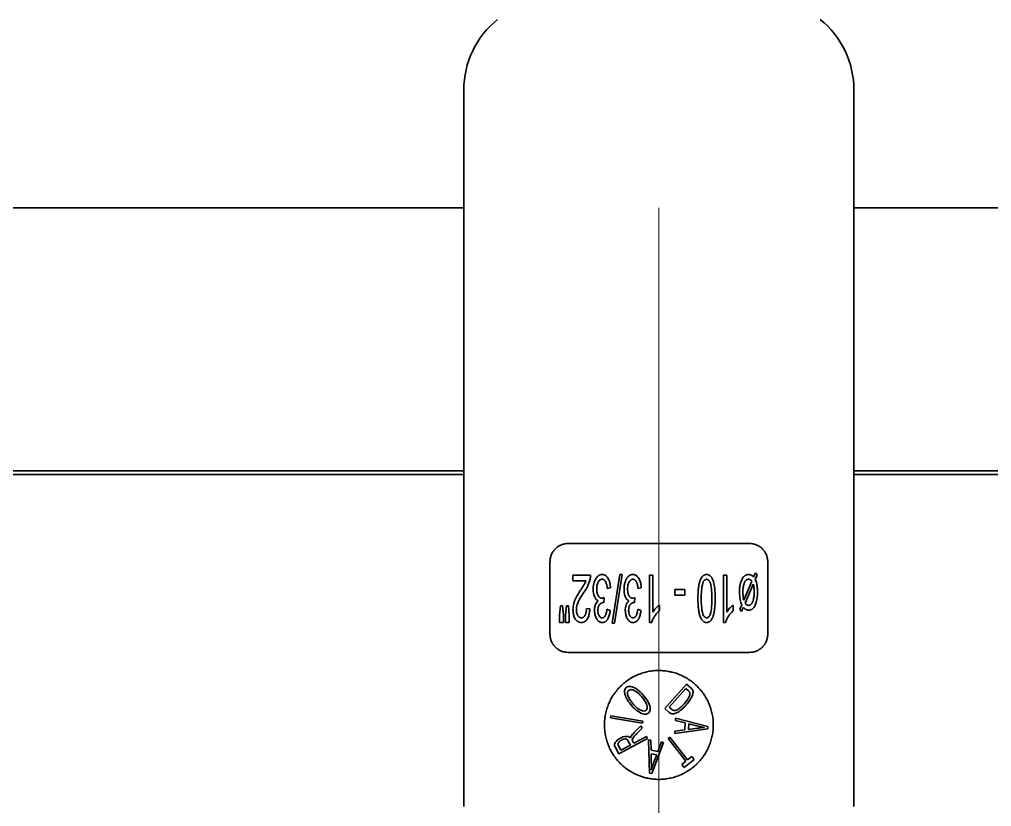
# Model space of a CAD drawing. Extents: x 6336 to 10269, y -393 to 2899.
# Drawn here: x 8656.4 to 8710, y 2075.5 to 2118.9 of the extents above; entities that cross this region are included whole.
import ezdxf

# ---------------------------------------------------------------- set-up
doc = ezdxf.new("R2010")
doc.units = 0
doc.header["$LTSCALE"] = 5
doc.layers.get('0').update_dxf_attribs({"linetype": 'CONTINUOUS', "lineweight": 0})
doc.layers.add('1', color=7, linetype='CONTINUOUS', true_color=0xffffff)

msp = doc.modelspace()

# ---------------------------------------------------------------- linework, layer by layer
at = {"color": 4}
msp.add_line((8691.673, 2108.526), (8691.673, 2008.526), dxfattribs=at)
at = {"layer": '1', "color": 7, "linetype": 'Continuous', "lineweight": 35}
for p, q in [((8680.923, 2115.026), (8680.923, 2075.526)), ((8702.423, 2075.526), (8702.423, 2115.026)), ((8680.923, 2108.526), (8643.478, 2108.526)), ((9142.773, 2108.526), (8702.423, 2108.526)), ((8680.923, 2094.037), (8459.92, 2094.037)), ((8680.923, 2093.83), (8459.92, 2093.83)), ((8850.535, 2094.037), (8702.423, 2094.037)), ((8850.546, 2093.83), (8702.423, 2093.83)), ((8696.673, 2090.026), (8686.673, 2090.026)), ((8685.673, 2085.026), (8685.673, 2089.026)), ((8697.673, 2089.026), (8697.673, 2085.026)), ((8686.939, 2088.279), (8687.904, 2088.279)), ((8686.939, 2088.279), (8686.939, 2087.971)), ((8689.093, 2085.635), (8689.515, 2088.322)), ((8689.659, 2088.322), (8689.237, 2085.635)), ((8689.515, 2088.322), (8689.659, 2088.322)), ((8691.164, 2088.279), (8691.342, 2088.279)), ((8691.164, 2088.279), (8691.164, 2085.679)), ((8691.342, 2086.245), (8691.342, 2088.279)), ((8695.234, 2088.279), (8695.412, 2088.279)), ((8695.234, 2088.279), (8695.234, 2085.679)), ((8695.412, 2086.245), (8695.412, 2088.279)), ((8696.897, 2088.178), (8697, 2088.417)), ((8697.095, 2088.29), (8696.988, 2088.043)), ((8697, 2088.417), (8697.095, 2088.29)), ((8687.654, 2087.971), (8686.939, 2087.971)), ((8696.35, 2086.913), (8696.796, 2087.948)), ((8696.875, 2087.781), (8696.425, 2086.741)), ((8689.009, 2087.589), (8688.831, 2087.547)), ((8690.706, 2087.589), (8690.527, 2087.547)), ((8692.551, 2087.498), (8693.102, 2087.498)), ((8692.551, 2087.498), (8692.551, 2087.177)), ((8693.102, 2087.177), (8692.551, 2087.177)), ((8693.102, 2087.177), (8693.102, 2087.498)), ((8688.637, 2086.766), (8688.657, 2087.046)), ((8690.333, 2086.767), (8690.353, 2087.046)), ((8696.13, 2086.404), (8696.237, 2086.65)), ((8686.205, 2086.105), (8686.253, 2086.6)), ((8686.205, 2086.105), (8686.205, 2085.679)), ((8686.253, 2086.6), (8686.36, 2086.6)), ((8686.36, 2086.6), (8686.409, 2086.105)), ((8686.409, 2085.679), (8686.409, 2086.105)), ((8686.534, 2086.105), (8686.58, 2086.6)), ((8686.534, 2086.105), (8686.534, 2085.679)), ((8686.58, 2086.6), (8686.689, 2086.6)), ((8686.689, 2086.6), (8686.738, 2086.105)), ((8686.738, 2085.679), (8686.738, 2086.105)), ((8687.686, 2086.453), (8687.87, 2086.42)), ((8688.813, 2086.4), (8688.992, 2086.342)), ((8690.51, 2086.4), (8690.688, 2086.342)), ((8691.701, 2086.32), (8691.701, 2086.629)), ((8695.771, 2086.32), (8695.771, 2086.629)), ((8696.227, 2086.279), (8696.13, 2086.404)), ((8696.324, 2086.506), (8696.227, 2086.279)), ((8686.409, 2085.679), (8686.205, 2085.679)), ((8686.738, 2085.679), (8686.534, 2085.679)), ((8689.237, 2085.635), (8689.093, 2085.635)), ((8691.279, 2085.679), (8691.164, 2085.679)), ((8695.352, 2085.679), (8695.234, 2085.679)), ((8686.673, 2084.026), (8696.673, 2084.026)), ((8693.205, 2082.278), (8692.006, 2080.935)), ((8692.237, 2081.014), (8693.152, 2082.04)), ((8693.152, 2082.04), (8693.306, 2081.902)), ((8693.448, 2082.061), (8693.205, 2082.278)), ((8692.006, 2080.935), (8692.248, 2080.719)), ((8692.391, 2080.877), (8692.237, 2081.014)), ((8689.019, 2080.527), (8689, 2080.41)), ((8689, 2080.41), (8690.776, 2080.116)), ((8690.795, 2080.234), (8689.019, 2080.527)), ((8690.776, 2080.116), (8690.795, 2080.234)), ((8692.59, 2080.266), (8692.597, 2080.392)), ((8692.59, 2080.266), (8693.127, 2080.135)), ((8694.372, 2079.935), (8692.597, 2080.392)), ((8690.673, 2079.984), (8690.31, 2079.609)), ((8690.47, 2079.571), (8690.744, 2079.854)), ((8690.744, 2079.854), (8690.673, 2079.984)), ((8692.545, 2079.551), (8694.365, 2079.808)), ((8692.545, 2079.551), (8692.554, 2079.687)), ((8693.104, 2079.757), (8692.554, 2079.687)), ((8693.127, 2080.135), (8693.104, 2079.757)), ((8693.299, 2079.782), (8693.318, 2080.087)), ((8693.803, 2079.844), (8693.299, 2079.782)), ((8693.318, 2080.087), (8693.84, 2079.956)), ((8694.372, 2079.935), (8694.365, 2079.808)), ((8689.464, 2078.433), (8691.049, 2079.287)), ((8689.986, 2079.14), (8690.107, 2078.915)), ((8690.288, 2079.013), (8690.218, 2079.143)), ((8690.992, 2079.392), (8690.288, 2079.013)), ((8691.049, 2079.287), (8690.992, 2079.392)), ((8691.239, 2079.188), (8691.105, 2079.211)), ((8691.105, 2079.211), (8691.16, 2077.375)), ((8691.239, 2079.188), (8691.248, 2078.634)), ((8692.276, 2079.356), (8692.183, 2079.282)), ((8692.183, 2079.282), (8693.166, 2078.036)), ((8693.26, 2078.11), (8692.276, 2079.356)), ((8689.275, 2078.785), (8689.464, 2078.433)), ((8689.583, 2078.633), (8689.433, 2078.911)), ((8690.107, 2078.915), (8689.583, 2078.633)), ((8691.621, 2078.569), (8691.248, 2078.634)), ((8691.286, 2077.353), (8691.935, 2079.067)), ((8691.811, 2079.089), (8691.621, 2078.569)), ((8691.935, 2079.067), (8691.811, 2079.089)), ((8691.252, 2078.437), (8691.258, 2077.929)), ((8691.252, 2078.437), (8691.553, 2078.384)), ((8691.553, 2078.384), (8691.365, 2077.879)), ((8693.065, 2077.685), (8693.624, 2078.127)), ((8693.492, 2078.293), (8693.26, 2078.11)), ((8693.624, 2078.127), (8693.492, 2078.293)), ((8693.166, 2078.036), (8692.933, 2077.852)), ((8692.933, 2077.852), (8693.065, 2077.685)), ((8691.16, 2077.375), (8691.286, 2077.353))]:
    msp.add_line(p, q, dxfattribs=at)
for centre, radius, start, end in [((8685.923, 2115.026), 5, 128.8492, 180), ((8697.423, 2115.026), 5, 0, 51.1508), ((8693.131, 2081.706), 0.263, 17.1388, 48.2605), ((8693.178, 2081.758), 0.405, 27.0957, 48.2605), ((8693.241, 2081.834), 0.317, 346.8867, 20.1022), ((8692.053, 2082.225), 1.569, 315.1419, 342.8269), ((8692.544, 2081.048), 0.23, 228.2605, 291.4392), ((8694.875, 2071.803), 8.112, 94.9161, 97.5911), ((8694.885, 2084.127), 4.3, 255.9385, 260.5571), ((8689.664, 2078.951), 0.235, 101.8972, 189.9808), ((8689.854, 2078.934), 0.462, 56.3406, 129.2567), ((8690.486, 2079.214), 0.39, 149.005, 164.3647), ((8691.357, 2078.593), 1.459, 135.875, 145.744), ((8691.037, 2078.83), 0.922, 127.4414, 155.8018), ((8690.394, 2079.237), 0.2, 188.3447, 208.311), ((8683.148, 2077.748), 8.112, 358.6035, 1.2786), ((8695.396, 2076.382), 4.3, 159.6259, 164.2445)]:
    msp.add_arc(centre, radius, start, end, dxfattribs=at)
for points, knots in [([(8685.673, 2089.026), (8685.673, 2089.098), (8685.68, 2089.168), (8685.699, 2089.253), (8685.703, 2089.27), (8685.712, 2089.304), (8685.717, 2089.321), (8685.733, 2089.37), (8685.746, 2089.402), (8685.774, 2089.465), (8685.789, 2089.495), (8685.814, 2089.539), (8685.823, 2089.553), (8685.841, 2089.581), (8685.85, 2089.595), (8685.899, 2089.663), (8685.942, 2089.712), (8686.001, 2089.767), (8686.013, 2089.778), (8686.037, 2089.798), (8686.05, 2089.809), (8686.088, 2089.838), (8686.114, 2089.856), (8686.194, 2089.906), (8686.25, 2089.934), (8686.337, 2089.969), (8686.367, 2089.979), (8686.427, 2089.996), (8686.457, 2090.003), (8686.548, 2090.02), (8686.61, 2090.026), (8686.673, 2090.026)], [0, 0, 0, 0, 0.125, 0.125, 0.15625, 0.15625, 0.1875, 0.1875, 0.25, 0.25, 0.3125, 0.3125, 0.34375, 0.34375, 0.375, 0.375, 0.5, 0.5, 0.53125, 0.53125, 0.5625, 0.5625, 0.625, 0.625, 0.75, 0.75, 0.8125, 0.8125, 0.875, 0.875, 1, 1, 1, 1]), ([(8697.673, 2089.026), (8697.673, 2089.098), (8697.665, 2089.168), (8697.647, 2089.253), (8697.643, 2089.27), (8697.634, 2089.304), (8697.629, 2089.321), (8697.612, 2089.37), (8697.6, 2089.402), (8697.572, 2089.465), (8697.557, 2089.495), (8697.532, 2089.539), (8697.523, 2089.553), (8697.505, 2089.581), (8697.495, 2089.595), (8697.447, 2089.663), (8697.404, 2089.712), (8697.345, 2089.767), (8697.333, 2089.778), (8697.308, 2089.798), (8697.296, 2089.809), (8697.258, 2089.838), (8697.232, 2089.856), (8697.152, 2089.906), (8697.096, 2089.934), (8697.009, 2089.969), (8696.979, 2089.979), (8696.919, 2089.996), (8696.889, 2090.003), (8696.798, 2090.02), (8696.736, 2090.026), (8696.673, 2090.026)], [0, 0, 0, 0, 0.125, 0.125, 0.15625, 0.15625, 0.1875, 0.1875, 0.25, 0.25, 0.3125, 0.3125, 0.34375, 0.34375, 0.375, 0.375, 0.5, 0.5, 0.53125, 0.53125, 0.5625, 0.5625, 0.625, 0.625, 0.75, 0.75, 0.8125, 0.8125, 0.875, 0.875, 1, 1, 1, 1]), ([(8688.548, 2088.322), (8688.526, 2088.322), (8688.495, 2088.32), (8688.463, 2088.313), (8688.443, 2088.307), (8688.433, 2088.304), (8688.403, 2088.292), (8688.384, 2088.283), (8688.356, 2088.266), (8688.348, 2088.26), (8688.33, 2088.247), (8688.322, 2088.24), (8688.297, 2088.218), (8688.282, 2088.203), (8688.254, 2088.171), (8688.24, 2088.154), (8688.215, 2088.118), (8688.203, 2088.1), (8688.181, 2088.062), (8688.171, 2088.042), (8688.143, 2087.984), (8688.127, 2087.943), (8688.106, 2087.88), (8688.1, 2087.859), (8688.089, 2087.816), (8688.084, 2087.795), (8688.063, 2087.686), (8688.056, 2087.598), (8688.056, 2087.51)], [0, 0, 0, 0, 0.0625, 0.09375, 0.09375, 0.125, 0.125, 0.1875, 0.1875, 0.21875, 0.21875, 0.25, 0.25, 0.3125, 0.3125, 0.375, 0.375, 0.4375, 0.4375, 0.5, 0.5, 0.625, 0.625, 0.6875, 0.6875, 0.75, 0.75, 1, 1, 1, 1]), ([(8689.009, 2087.589), (8689.007, 2087.629), (8689.004, 2087.669), (8688.993, 2087.747), (8688.987, 2087.786), (8688.97, 2087.864), (8688.959, 2087.902), (8688.941, 2087.958), (8688.934, 2087.977), (8688.919, 2088.014), (8688.911, 2088.032), (8688.885, 2088.086), (8688.865, 2088.121), (8688.83, 2088.169), (8688.818, 2088.184), (8688.798, 2088.206), (8688.791, 2088.213), (8688.776, 2088.227), (8688.769, 2088.234), (8688.747, 2088.253), (8688.731, 2088.264), (8688.706, 2088.28), (8688.697, 2088.285), (8688.679, 2088.293), (8688.653, 2088.305), (8688.625, 2088.313), (8688.596, 2088.319), (8688.587, 2088.32), (8688.567, 2088.322), (8688.557, 2088.322), (8688.548, 2088.322)], [0, 0, 0, 0, 0.125, 0.125, 0.25, 0.25, 0.375, 0.375, 0.4375, 0.4375, 0.5, 0.5, 0.625, 0.625, 0.6875, 0.6875, 0.71875, 0.71875, 0.75, 0.75, 0.8125, 0.8125, 0.84375, 0.84375, 0.875, 0.9375, 0.9375, 0.96875, 0.96875, 1, 1, 1, 1]), ([(8690.244, 2088.322), (8690.222, 2088.322), (8690.19, 2088.319), (8690.158, 2088.312), (8690.137, 2088.306), (8690.126, 2088.303), (8690.096, 2088.291), (8690.077, 2088.281), (8690.049, 2088.263), (8690.04, 2088.257), (8690.023, 2088.244), (8690.014, 2088.237), (8689.99, 2088.215), (8689.975, 2088.199), (8689.946, 2088.166), (8689.933, 2088.149), (8689.914, 2088.122), (8689.908, 2088.113), (8689.897, 2088.094), (8689.88, 2088.066), (8689.865, 2088.038), (8689.837, 2087.979), (8689.821, 2087.938), (8689.801, 2087.876), (8689.795, 2087.855), (8689.785, 2087.812), (8689.78, 2087.791), (8689.759, 2087.684), (8689.753, 2087.597), (8689.753, 2087.51)], [0, 0, 0, 0, 0.0625, 0.09375, 0.09375, 0.125, 0.125, 0.1875, 0.1875, 0.21875, 0.21875, 0.25, 0.25, 0.3125, 0.3125, 0.375, 0.375, 0.40625, 0.40625, 0.4375, 0.5, 0.5, 0.625, 0.625, 0.6875, 0.6875, 0.75, 0.75, 1, 1, 1, 1]), ([(8690.706, 2087.589), (8690.701, 2087.668), (8690.692, 2087.746), (8690.667, 2087.861), (8690.657, 2087.898), (8690.638, 2087.954), (8690.632, 2087.973), (8690.617, 2088.01), (8690.609, 2088.028), (8690.583, 2088.082), (8690.564, 2088.117), (8690.529, 2088.165), (8690.516, 2088.181), (8690.49, 2088.211), (8690.476, 2088.224), (8690.454, 2088.244), (8690.446, 2088.25), (8690.43, 2088.262), (8690.422, 2088.267), (8690.396, 2088.283), (8690.379, 2088.292), (8690.351, 2088.303), (8690.342, 2088.307), (8690.323, 2088.312), (8690.313, 2088.315), (8690.284, 2088.32), (8690.264, 2088.322), (8690.244, 2088.322)], [0, 0, 0, 0, 0.25, 0.25, 0.375, 0.375, 0.4375, 0.4375, 0.5, 0.5, 0.625, 0.625, 0.6875, 0.6875, 0.75, 0.75, 0.78125, 0.78125, 0.8125, 0.8125, 0.875, 0.875, 0.90625, 0.90625, 0.9375, 0.9375, 1, 1, 1, 1]), ([(8693.827, 2086.996), (8693.827, 2087.061), (8693.828, 2087.125), (8693.831, 2087.253), (8693.834, 2087.317), (8693.842, 2087.445), (8693.848, 2087.508), (8693.863, 2087.636), (8693.872, 2087.699), (8693.891, 2087.793), (8693.897, 2087.825), (8693.913, 2087.887), (8693.922, 2087.917), (8693.941, 2087.978), (8693.952, 2088.009), (8693.978, 2088.068), (8693.992, 2088.096), (8694.016, 2088.138), (8694.024, 2088.151), (8694.043, 2088.178), (8694.052, 2088.19), (8694.073, 2088.214), (8694.083, 2088.226), (8694.106, 2088.248), (8694.119, 2088.258), (8694.145, 2088.277), (8694.158, 2088.285), (8694.179, 2088.295), (8694.186, 2088.299), (8694.201, 2088.305), (8694.208, 2088.307), (8694.231, 2088.314), (8694.246, 2088.318), (8694.277, 2088.322), (8694.292, 2088.322), (8694.308, 2088.322)], [0, 0, 0, 0, 0.125, 0.125, 0.25, 0.25, 0.375, 0.375, 0.5, 0.5, 0.5625, 0.5625, 0.625, 0.625, 0.6875, 0.6875, 0.75, 0.75, 0.78125, 0.78125, 0.8125, 0.8125, 0.84375, 0.84375, 0.875, 0.875, 0.90625, 0.90625, 0.921875, 0.921875, 0.9375, 0.9375, 0.96875, 0.96875, 1, 1, 1, 1]), ([(8694.308, 2088.324), (8694.345, 2088.319), (8694.38, 2088.31), (8694.431, 2088.288), (8694.448, 2088.28), (8694.479, 2088.26), (8694.494, 2088.25), (8694.515, 2088.232), (8694.522, 2088.226), (8694.536, 2088.213), (8694.542, 2088.207), (8694.561, 2088.186), (8694.584, 2088.157), (8694.603, 2088.125), (8694.615, 2088.099), (8694.619, 2088.091), (8694.626, 2088.073), (8694.63, 2088.064), (8694.632, 2088.055)], [0, 0, 0, 0, 0.25, 0.25, 0.375, 0.375, 0.5, 0.5, 0.5625, 0.5625, 0.625, 0.625, 0.75, 0.875, 0.875, 0.9375, 0.9375, 1, 1, 1, 1]), ([(8696.288, 2088.12), (8696.306, 2088.151), (8696.327, 2088.178), (8696.357, 2088.209), (8696.364, 2088.214), (8696.377, 2088.226), (8696.383, 2088.231), (8696.403, 2088.247), (8696.431, 2088.266), (8696.46, 2088.281), (8696.483, 2088.291), (8696.491, 2088.294), (8696.506, 2088.3), (8696.514, 2088.302), (8696.553, 2088.314), (8696.585, 2088.319), (8696.617, 2088.321)], [0, 0, 0, 0, 0.25, 0.25, 0.3125, 0.3125, 0.375, 0.375, 0.5, 0.625, 0.625, 0.6875, 0.6875, 0.75, 0.75, 1, 1, 1, 1]), ([(8696.617, 2088.321), (8696.644, 2088.32), (8696.67, 2088.316), (8696.708, 2088.306), (8696.721, 2088.302), (8696.746, 2088.293), (8696.758, 2088.287), (8696.794, 2088.269), (8696.817, 2088.255), (8696.849, 2088.229), (8696.859, 2088.22), (8696.879, 2088.2), (8696.888, 2088.189), (8696.897, 2088.178)], [0, 0, 0, 0, 0.25, 0.25, 0.375, 0.375, 0.5, 0.5, 0.75, 0.75, 0.875, 0.875, 1, 1, 1, 1]), ([(8687.372, 2087.471), (8687.429, 2087.547), (8687.481, 2087.628), (8687.575, 2087.794), (8687.618, 2087.881), (8687.656, 2087.97)], [0, 0, 0, 0, 0.5, 0.5, 1, 1, 1, 1]), ([(8687.883, 2088.056), (8687.866, 2087.988), (8687.846, 2087.921), (8687.799, 2087.791), (8687.746, 2087.664), (8687.68, 2087.544), (8687.626, 2087.456), (8687.607, 2087.427), (8687.569, 2087.37), (8687.549, 2087.342), (8687.528, 2087.315)], [0, 0, 0, 0, 0.25, 0.25, 0.5, 0.75, 0.75, 0.875, 0.875, 1, 1, 1, 1]), ([(8688.831, 2087.547), (8688.825, 2087.6), (8688.817, 2087.653), (8688.801, 2087.731), (8688.795, 2087.757), (8688.781, 2087.809), (8688.773, 2087.834), (8688.754, 2087.884), (8688.743, 2087.908), (8688.724, 2087.943), (8688.717, 2087.954), (8688.701, 2087.976), (8688.693, 2087.987), (8688.675, 2088.006), (8688.665, 2088.015), (8688.649, 2088.026), (8688.644, 2088.03), (8688.633, 2088.037), (8688.627, 2088.04), (8688.609, 2088.048), (8688.597, 2088.052), (8688.572, 2088.057), (8688.559, 2088.059), (8688.546, 2088.059)], [0, 0, 0, 0, 0.25, 0.25, 0.375, 0.375, 0.5, 0.5, 0.625, 0.625, 0.6875, 0.6875, 0.75, 0.75, 0.8125, 0.8125, 0.84375, 0.84375, 0.875, 0.875, 0.9375, 0.9375, 1, 1, 1, 1]), ([(8690.242, 2088.059), (8690.228, 2088.059), (8690.214, 2088.057), (8690.186, 2088.05), (8690.173, 2088.045), (8690.148, 2088.033), (8690.136, 2088.025), (8690.113, 2088.008), (8690.102, 2087.999), (8690.082, 2087.979), (8690.073, 2087.968), (8690.056, 2087.946), (8690.048, 2087.934), (8690.026, 2087.898), (8690.013, 2087.873), (8689.997, 2087.834), (8689.992, 2087.82), (8689.983, 2087.793), (8689.979, 2087.78), (8689.967, 2087.739), (8689.961, 2087.711), (8689.947, 2087.628), (8689.943, 2087.572), (8689.943, 2087.516)], [0, 0, 0, 0, 0.0625, 0.0625, 0.125, 0.125, 0.1875, 0.1875, 0.25, 0.25, 0.3125, 0.3125, 0.375, 0.375, 0.5, 0.5, 0.5625, 0.5625, 0.625, 0.625, 0.75, 0.75, 1, 1, 1, 1]), ([(8694.3, 2088.063), (8694.275, 2088.057), (8694.251, 2088.047), (8694.217, 2088.027), (8694.206, 2088.02), (8694.186, 2088.004), (8694.176, 2087.995), (8694.158, 2087.977), (8694.15, 2087.967), (8694.134, 2087.945), (8694.12, 2087.923), (8694.109, 2087.899), (8694.1, 2087.875), (8694.096, 2087.862), (8694.093, 2087.849)], [0, 0, 0, 0, 0.25, 0.25, 0.375, 0.375, 0.5, 0.5, 0.625, 0.625, 0.75, 0.875, 0.875, 1, 1, 1, 1]), ([(8694.509, 2087.85), (8694.503, 2087.876), (8694.494, 2087.901), (8694.475, 2087.935), (8694.468, 2087.946), (8694.452, 2087.967), (8694.444, 2087.977), (8694.43, 2087.991), (8694.425, 2087.996), (8694.415, 2088.004), (8694.41, 2088.009), (8694.395, 2088.021), (8694.373, 2088.035), (8694.35, 2088.046), (8694.326, 2088.056), (8694.314, 2088.06), (8694.301, 2088.063)], [0, 0, 0, 0, 0.25, 0.25, 0.375, 0.375, 0.5, 0.5, 0.5625, 0.5625, 0.625, 0.625, 0.75, 0.875, 0.875, 1, 1, 1, 1]), ([(8694.638, 2088.057), (8694.692, 2087.884), (8694.73, 2087.71), (8694.763, 2087.445), (8694.771, 2087.356), (8694.777, 2087.177), (8694.776, 2087.087), (8694.772, 2086.997)], [0, 0, 0, 0, 0.5, 0.5, 0.75, 0.75, 1, 1, 1, 1]), ([(8696.119, 2087.339), (8696.115, 2087.408), (8696.116, 2087.475), (8696.126, 2087.61), (8696.136, 2087.677), (8696.157, 2087.776), (8696.165, 2087.809), (8696.184, 2087.874), (8696.194, 2087.906), (8696.229, 2088.001), (8696.255, 2088.062), (8696.286, 2088.121)], [0, 0, 0, 0, 0.25, 0.25, 0.5, 0.5, 0.625, 0.625, 0.75, 0.75, 1, 1, 1, 1]), ([(8696.796, 2087.948), (8696.786, 2087.964), (8696.775, 2087.979), (8696.756, 2087.998), (8696.75, 2088.004), (8696.736, 2088.016), (8696.721, 2088.026), (8696.706, 2088.034), (8696.69, 2088.042), (8696.682, 2088.045), (8696.657, 2088.054), (8696.64, 2088.057), (8696.623, 2088.059)], [0, 0, 0, 0, 0.25, 0.25, 0.375, 0.375, 0.5, 0.625, 0.625, 0.75, 0.75, 1, 1, 1, 1]), ([(8696.924, 2087.335), (8696.926, 2087.411), (8696.922, 2087.486), (8696.906, 2087.635), (8696.893, 2087.708), (8696.875, 2087.781)], [0, 0, 0, 0, 0.5, 0.5, 1, 1, 1, 1]), ([(8687.528, 2087.315), (8687.48, 2087.245), (8687.433, 2087.174), (8687.366, 2087.065), (8687.344, 2087.028), (8687.301, 2086.954), (8687.281, 2086.917), (8687.222, 2086.803), (8687.188, 2086.725), (8687.158, 2086.62), (8687.152, 2086.599), (8687.143, 2086.556), (8687.139, 2086.535), (8687.129, 2086.47), (8687.125, 2086.426), (8687.125, 2086.382)], [0, 0, 0, 0, 0.25, 0.25, 0.375, 0.375, 0.5, 0.5, 0.75, 0.75, 0.8125, 0.8125, 0.875, 0.875, 1, 1, 1, 1]), ([(8688.326, 2086.87), (8688.308, 2086.878), (8688.273, 2086.897), (8688.223, 2086.939), (8688.177, 2086.995), (8688.135, 2087.068), (8688.101, 2087.156), (8688.076, 2087.259), (8688.06, 2087.376), (8688.056, 2087.463), (8688.056, 2087.51)], [0, 0, 0, 0, 0.122262, 0.247653, 0.373044, 0.498435, 0.623827, 0.749218, 0.874609, 1, 1, 1, 1]), ([(8688.247, 2087.516), (8688.247, 2087.461), (8688.25, 2087.408), (8688.264, 2087.329), (8688.269, 2087.303), (8688.28, 2087.265), (8688.284, 2087.252), (8688.293, 2087.226), (8688.298, 2087.214), (8688.314, 2087.176), (8688.326, 2087.153), (8688.348, 2087.119), (8688.355, 2087.109), (8688.372, 2087.088), (8688.381, 2087.078), (8688.401, 2087.06), (8688.411, 2087.052), (8688.433, 2087.037), (8688.445, 2087.031), (8688.469, 2087.021), (8688.481, 2087.017), (8688.5, 2087.013), (8688.507, 2087.012), (8688.52, 2087.011), (8688.526, 2087.01), (8688.533, 2087.01)], [0, 0, 0, 0, 0.25, 0.25, 0.375, 0.375, 0.4375, 0.4375, 0.5, 0.5, 0.625, 0.625, 0.6875, 0.6875, 0.75, 0.75, 0.8125, 0.8125, 0.875, 0.875, 0.9375, 0.9375, 0.96875, 0.96875, 1, 1, 1, 1]), ([(8690.023, 2086.87), (8690.005, 2086.878), (8689.969, 2086.897), (8689.918, 2086.94), (8689.872, 2086.997), (8689.831, 2087.07), (8689.797, 2087.158), (8689.772, 2087.26), (8689.756, 2087.377), (8689.753, 2087.464), (8689.753, 2087.51)], [0, 0, 0, 0, 0.122256, 0.247648, 0.37304, 0.498432, 0.623824, 0.749216, 0.874608, 1, 1, 1, 1]), ([(8689.943, 2087.516), (8689.943, 2087.462), (8689.947, 2087.409), (8689.96, 2087.331), (8689.965, 2087.306), (8689.976, 2087.267), (8689.98, 2087.255), (8689.988, 2087.229), (8689.993, 2087.217), (8690.008, 2087.18), (8690.021, 2087.156), (8690.042, 2087.122), (8690.05, 2087.111), (8690.067, 2087.09), (8690.076, 2087.08), (8690.095, 2087.062), (8690.105, 2087.054), (8690.122, 2087.042), (8690.128, 2087.039), (8690.139, 2087.032), (8690.145, 2087.029), (8690.163, 2087.021), (8690.176, 2087.017), (8690.196, 2087.013), (8690.202, 2087.012), (8690.216, 2087.011), (8690.222, 2087.01), (8690.229, 2087.01)], [0, 0, 0, 0, 0.25, 0.25, 0.375, 0.375, 0.4375, 0.4375, 0.5, 0.5, 0.625, 0.625, 0.6875, 0.6875, 0.75, 0.75, 0.8125, 0.8125, 0.84375, 0.84375, 0.875, 0.875, 0.9375, 0.9375, 0.96875, 0.96875, 1, 1, 1, 1]), ([(8686.94, 2086.39), (8686.94, 2086.445), (8686.944, 2086.499), (8686.957, 2086.607), (8686.967, 2086.66), (8686.987, 2086.738), (8686.994, 2086.764), (8687.01, 2086.816), (8687.019, 2086.842), (8687.048, 2086.918), (8687.07, 2086.967), (8687.095, 2087.014)], [0, 0, 0, 0, 0.25, 0.25, 0.5, 0.5, 0.625, 0.625, 0.75, 0.75, 1, 1, 1, 1]), ([(8688.128, 2086.342), (8688.125, 2086.392), (8688.127, 2086.44), (8688.137, 2086.512), (8688.142, 2086.536), (8688.155, 2086.584), (8688.162, 2086.607), (8688.188, 2086.675), (8688.21, 2086.718), (8688.262, 2086.799), (8688.292, 2086.836), (8688.326, 2086.87)], [0, 0, 0, 0, 0.25, 0.25, 0.375, 0.375, 0.5, 0.5, 0.75, 0.75, 1, 1, 1, 1]), ([(8688.312, 2086.336), (8688.312, 2086.386), (8688.316, 2086.436), (8688.331, 2086.508), (8688.337, 2086.532), (8688.35, 2086.567), (8688.354, 2086.579), (8688.365, 2086.601), (8688.376, 2086.623), (8688.389, 2086.644), (8688.403, 2086.664), (8688.411, 2086.674), (8688.435, 2086.701), (8688.454, 2086.717), (8688.479, 2086.733), (8688.484, 2086.736), (8688.495, 2086.742), (8688.511, 2086.751), (8688.539, 2086.761), (8688.562, 2086.766), (8688.586, 2086.77), (8688.598, 2086.771), (8688.61, 2086.77)], [0, 0, 0, 0, 0.25, 0.25, 0.375, 0.375, 0.4375, 0.4375, 0.5, 0.5625, 0.5625, 0.625, 0.625, 0.75, 0.75, 0.78125, 0.78125, 0.8125, 0.875, 0.9375, 0.9375, 1, 1, 1, 1]), ([(8688.533, 2087.01), (8688.555, 2087.012), (8688.576, 2087.016), (8688.617, 2087.028), (8688.637, 2087.036), (8688.657, 2087.046)], [0, 0, 0, 0, 0.5, 0.5, 1, 1, 1, 1]), ([(8688.637, 2086.766), (8688.632, 2086.768), (8688.628, 2086.768), (8688.618, 2086.77), (8688.614, 2086.77), (8688.609, 2086.771)], [0, 0, 0, 0, 0.5, 0.5, 1, 1, 1, 1]), ([(8689.824, 2086.342), (8689.821, 2086.391), (8689.823, 2086.44), (8689.834, 2086.511), (8689.838, 2086.535), (8689.848, 2086.57), (8689.851, 2086.582), (8689.858, 2086.605), (8689.862, 2086.617), (8689.884, 2086.673), (8689.905, 2086.716), (8689.938, 2086.767), (8689.945, 2086.777), (8689.959, 2086.797), (8689.981, 2086.826), (8690.006, 2086.853), (8690.023, 2086.87)], [0, 0, 0, 0, 0.25, 0.25, 0.375, 0.375, 0.4375, 0.4375, 0.5, 0.5, 0.75, 0.75, 0.8125, 0.8125, 0.875, 1, 1, 1, 1]), ([(8690.307, 2086.77), (8690.282, 2086.771), (8690.258, 2086.767), (8690.229, 2086.758), (8690.223, 2086.756), (8690.211, 2086.752), (8690.195, 2086.745), (8690.179, 2086.736), (8690.158, 2086.722), (8690.149, 2086.714), (8690.13, 2086.698), (8690.121, 2086.69), (8690.105, 2086.671), (8690.098, 2086.662), (8690.084, 2086.641), (8690.077, 2086.631), (8690.059, 2086.599), (8690.049, 2086.577), (8690.037, 2086.542), (8690.034, 2086.53), (8690.027, 2086.506), (8690.024, 2086.494), (8690.012, 2086.434), (8690.008, 2086.386), (8690.008, 2086.336)], [0, 0, 0, 0, 0.125, 0.125, 0.15625, 0.15625, 0.1875, 0.25, 0.25, 0.3125, 0.3125, 0.375, 0.375, 0.4375, 0.4375, 0.5, 0.5, 0.625, 0.625, 0.6875, 0.6875, 0.75, 0.75, 1, 1, 1, 1]), ([(8690.229, 2087.01), (8690.251, 2087.012), (8690.272, 2087.016), (8690.303, 2087.025), (8690.313, 2087.028), (8690.333, 2087.036), (8690.343, 2087.041), (8690.353, 2087.046)], [0, 0, 0, 0, 0.5, 0.5, 0.75, 0.75, 1, 1, 1, 1]), ([(8693.827, 2086.996), (8693.827, 2086.933), (8693.828, 2086.869), (8693.831, 2086.741), (8693.834, 2086.677), (8693.842, 2086.55), (8693.847, 2086.486), (8693.862, 2086.36), (8693.871, 2086.296), (8693.896, 2086.172), (8693.911, 2086.11), (8693.941, 2086.02), (8693.952, 2085.99), (8693.976, 2085.931), (8693.99, 2085.902), (8694.013, 2085.86), (8694.021, 2085.846), (8694.039, 2085.819), (8694.048, 2085.806), (8694.078, 2085.769), (8694.1, 2085.747), (8694.131, 2085.723), (8694.138, 2085.718), (8694.151, 2085.71), (8694.172, 2085.698), (8694.193, 2085.688), (8694.216, 2085.681), (8694.223, 2085.679), (8694.238, 2085.675), (8694.261, 2085.67), (8694.285, 2085.669), (8694.301, 2085.669)], [0, 0, 0, 0, 0.125, 0.125, 0.25, 0.25, 0.375, 0.375, 0.5, 0.5, 0.625, 0.625, 0.6875, 0.6875, 0.75, 0.75, 0.78125, 0.78125, 0.8125, 0.8125, 0.875, 0.875, 0.890625, 0.890625, 0.90625, 0.9375, 0.9375, 0.953125, 0.953125, 0.96875, 1, 1, 1, 1]), ([(8694.776, 2086.996), (8694.776, 2086.932), (8694.775, 2086.868), (8694.772, 2086.74), (8694.769, 2086.676), (8694.761, 2086.549), (8694.755, 2086.485), (8694.74, 2086.358), (8694.731, 2086.294), (8694.713, 2086.201), (8694.706, 2086.169), (8694.691, 2086.108), (8694.682, 2086.077), (8694.668, 2086.031), (8694.662, 2086.016), (8694.651, 2085.986), (8694.646, 2085.971), (8694.627, 2085.927), (8694.613, 2085.898), (8694.589, 2085.857), (8694.581, 2085.843), (8694.563, 2085.817), (8694.544, 2085.792), (8694.523, 2085.768), (8694.506, 2085.752), (8694.5, 2085.747), (8694.488, 2085.736), (8694.482, 2085.731), (8694.463, 2085.717), (8694.45, 2085.709), (8694.429, 2085.698), (8694.422, 2085.695), (8694.408, 2085.689), (8694.4, 2085.686), (8694.363, 2085.673), (8694.332, 2085.669), (8694.301, 2085.669)], [0, 0, 0, 0, 0.125, 0.125, 0.25, 0.25, 0.375, 0.375, 0.5, 0.5, 0.5625, 0.5625, 0.625, 0.625, 0.65625, 0.65625, 0.6875, 0.6875, 0.75, 0.75, 0.78125, 0.78125, 0.8125, 0.84375, 0.84375, 0.859375, 0.859375, 0.875, 0.875, 0.90625, 0.90625, 0.921875, 0.921875, 0.9375, 0.9375, 1, 1, 1, 1]), ([(8696.425, 2086.74), (8696.435, 2086.723), (8696.448, 2086.707), (8696.468, 2086.685), (8696.476, 2086.679), (8696.491, 2086.666), (8696.499, 2086.66), (8696.523, 2086.644), (8696.54, 2086.636), (8696.576, 2086.622), (8696.595, 2086.618), (8696.613, 2086.615)], [0, 0, 0, 0, 0.25, 0.25, 0.375, 0.375, 0.5, 0.5, 0.75, 0.75, 1, 1, 1, 1]), ([(8687.396, 2085.669), (8687.359, 2085.669), (8687.322, 2085.674), (8687.277, 2085.689), (8687.268, 2085.692), (8687.251, 2085.7), (8687.225, 2085.712), (8687.201, 2085.727), (8687.178, 2085.744), (8687.17, 2085.75), (8687.156, 2085.763), (8687.148, 2085.769), (8687.128, 2085.79), (8687.115, 2085.804), (8687.09, 2085.835), (8687.079, 2085.851), (8687.058, 2085.884), (8687.048, 2085.902), (8687.021, 2085.955), (8687.006, 2085.992), (8686.987, 2086.049), (8686.982, 2086.069), (8686.971, 2086.108), (8686.967, 2086.128), (8686.955, 2086.187), (8686.95, 2086.228), (8686.942, 2086.308), (8686.941, 2086.349), (8686.941, 2086.39)], [0, 0, 0, 0, 0.125, 0.125, 0.15625, 0.15625, 0.1875, 0.25, 0.25, 0.28125, 0.28125, 0.3125, 0.3125, 0.375, 0.375, 0.4375, 0.4375, 0.5, 0.5, 0.625, 0.625, 0.6875, 0.6875, 0.75, 0.75, 0.875, 0.875, 1, 1, 1, 1]), ([(8687.125, 2086.382), (8687.125, 2086.332), (8687.129, 2086.282), (8687.141, 2086.221), (8687.144, 2086.209), (8687.15, 2086.185), (8687.153, 2086.173), (8687.165, 2086.138), (8687.174, 2086.115), (8687.19, 2086.082), (8687.196, 2086.071), (8687.208, 2086.05), (8687.222, 2086.03), (8687.237, 2086.012), (8687.25, 2085.999), (8687.254, 2085.994), (8687.263, 2085.986), (8687.267, 2085.982), (8687.281, 2085.971), (8687.291, 2085.965), (8687.306, 2085.956), (8687.311, 2085.953), (8687.322, 2085.948), (8687.327, 2085.946), (8687.354, 2085.936), (8687.377, 2085.932), (8687.4, 2085.932)], [0, 0, 0, 0, 0.25, 0.25, 0.3125, 0.3125, 0.375, 0.375, 0.5, 0.5, 0.5625, 0.5625, 0.625, 0.6875, 0.6875, 0.71875, 0.71875, 0.75, 0.75, 0.8125, 0.8125, 0.84375, 0.84375, 0.875, 0.875, 1, 1, 1, 1]), ([(8687.396, 2085.669), (8687.435, 2085.669), (8687.474, 2085.674), (8687.521, 2085.688), (8687.53, 2085.692), (8687.548, 2085.699), (8687.575, 2085.711), (8687.601, 2085.727), (8687.633, 2085.751), (8687.648, 2085.764), (8687.677, 2085.793), (8687.69, 2085.809), (8687.715, 2085.841), (8687.726, 2085.859), (8687.747, 2085.894), (8687.757, 2085.913), (8687.784, 2085.969), (8687.798, 2086.008), (8687.816, 2086.068), (8687.822, 2086.088), (8687.832, 2086.129), (8687.836, 2086.15), (8687.848, 2086.211), (8687.855, 2086.252), (8687.864, 2086.336), (8687.868, 2086.378), (8687.87, 2086.42)], [0, 0, 0, 0, 0.125, 0.125, 0.15625, 0.15625, 0.1875, 0.25, 0.25, 0.3125, 0.3125, 0.375, 0.375, 0.4375, 0.4375, 0.5, 0.5, 0.625, 0.625, 0.6875, 0.6875, 0.75, 0.75, 0.875, 0.875, 1, 1, 1, 1]), ([(8687.686, 2086.453), (8687.685, 2086.397), (8687.682, 2086.342), (8687.669, 2086.259), (8687.664, 2086.232), (8687.654, 2086.191), (8687.65, 2086.178), (8687.642, 2086.151), (8687.637, 2086.138), (8687.627, 2086.112), (8687.621, 2086.1), (8687.609, 2086.075), (8687.602, 2086.063), (8687.58, 2086.028), (8687.563, 2086.007), (8687.539, 2085.984), (8687.533, 2085.98), (8687.523, 2085.972), (8687.506, 2085.96), (8687.489, 2085.951), (8687.47, 2085.944), (8687.464, 2085.942), (8687.452, 2085.938), (8687.433, 2085.934), (8687.413, 2085.932), (8687.4, 2085.932)], [0, 0, 0, 0, 0.25, 0.25, 0.375, 0.375, 0.4375, 0.4375, 0.5, 0.5, 0.5625, 0.5625, 0.625, 0.625, 0.75, 0.75, 0.78125, 0.78125, 0.8125, 0.875, 0.875, 0.90625, 0.90625, 0.9375, 1, 1, 1, 1]), ([(8688.554, 2085.669), (8688.518, 2085.669), (8688.483, 2085.675), (8688.415, 2085.701), (8688.384, 2085.719), (8688.327, 2085.765), (8688.302, 2085.791), (8688.269, 2085.834), (8688.259, 2085.85), (8688.239, 2085.881), (8688.23, 2085.897), (8688.205, 2085.946), (8688.191, 2085.979), (8688.167, 2086.049), (8688.157, 2086.085), (8688.142, 2086.158), (8688.137, 2086.194), (8688.129, 2086.268), (8688.128, 2086.305), (8688.128, 2086.342)], [0, 0, 0, 0, 0.125, 0.125, 0.25, 0.25, 0.375, 0.375, 0.4375, 0.4375, 0.5, 0.5, 0.625, 0.625, 0.75, 0.75, 0.875, 0.875, 1, 1, 1, 1]), ([(8688.312, 2086.336), (8688.312, 2086.293), (8688.315, 2086.249), (8688.326, 2086.185), (8688.331, 2086.164), (8688.343, 2086.122), (8688.351, 2086.101), (8688.364, 2086.071), (8688.369, 2086.062), (8688.38, 2086.043), (8688.385, 2086.033), (8688.404, 2086.006), (8688.418, 2085.99), (8688.438, 2085.973), (8688.442, 2085.969), (8688.45, 2085.963), (8688.455, 2085.96), (8688.468, 2085.951), (8688.478, 2085.946), (8688.492, 2085.94), (8688.497, 2085.939), (8688.508, 2085.936), (8688.513, 2085.934), (8688.528, 2085.931), (8688.539, 2085.93), (8688.55, 2085.93)], [0, 0, 0, 0, 0.25, 0.25, 0.375, 0.375, 0.5, 0.5, 0.5625, 0.5625, 0.625, 0.625, 0.75, 0.75, 0.78125, 0.78125, 0.8125, 0.8125, 0.875, 0.875, 0.90625, 0.90625, 0.9375, 0.9375, 1, 1, 1, 1]), ([(8688.55, 2085.93), (8688.574, 2085.93), (8688.597, 2085.935), (8688.63, 2085.949), (8688.641, 2085.955), (8688.66, 2085.969), (8688.67, 2085.977), (8688.696, 2086.003), (8688.71, 2086.023), (8688.729, 2086.055), (8688.734, 2086.066), (8688.745, 2086.088), (8688.75, 2086.099), (8688.763, 2086.133), (8688.771, 2086.157), (8688.784, 2086.204), (8688.789, 2086.228), (8688.803, 2086.301), (8688.809, 2086.351), (8688.813, 2086.4)], [0, 0, 0, 0, 0.125, 0.125, 0.1875, 0.1875, 0.25, 0.25, 0.375, 0.375, 0.4375, 0.4375, 0.5, 0.5, 0.625, 0.625, 0.75, 0.75, 1, 1, 1, 1]), ([(8688.554, 2085.669), (8688.59, 2085.669), (8688.624, 2085.675), (8688.667, 2085.69), (8688.675, 2085.694), (8688.691, 2085.702), (8688.715, 2085.714), (8688.737, 2085.73), (8688.758, 2085.747), (8688.765, 2085.753), (8688.778, 2085.766), (8688.798, 2085.785), (8688.815, 2085.807), (8688.836, 2085.836), (8688.846, 2085.851), (8688.865, 2085.883), (8688.874, 2085.899), (8688.898, 2085.949), (8688.912, 2085.983), (8688.936, 2086.052), (8688.946, 2086.088), (8688.964, 2086.159), (8688.971, 2086.196), (8688.983, 2086.269), (8688.988, 2086.306), (8688.992, 2086.342)], [0, 0, 0, 0, 0.125, 0.125, 0.15625, 0.15625, 0.1875, 0.25, 0.25, 0.28125, 0.28125, 0.3125, 0.375, 0.375, 0.4375, 0.4375, 0.5, 0.5, 0.625, 0.625, 0.75, 0.75, 0.875, 0.875, 1, 1, 1, 1]), ([(8690.25, 2085.669), (8690.232, 2085.669), (8690.213, 2085.67), (8690.187, 2085.675), (8690.178, 2085.677), (8690.16, 2085.682), (8690.151, 2085.685), (8690.126, 2085.695), (8690.109, 2085.703), (8690.086, 2085.717), (8690.078, 2085.722), (8690.063, 2085.733), (8690.056, 2085.739), (8690.02, 2085.768), (8689.996, 2085.795), (8689.963, 2085.838), (8689.952, 2085.854), (8689.933, 2085.885), (8689.924, 2085.901), (8689.9, 2085.95), (8689.886, 2085.983), (8689.868, 2086.035), (8689.863, 2086.053), (8689.853, 2086.089), (8689.849, 2086.106), (8689.838, 2086.16), (8689.833, 2086.196), (8689.826, 2086.269), (8689.824, 2086.306), (8689.824, 2086.342)], [0, 0, 0, 0, 0.0625, 0.0625, 0.09375, 0.09375, 0.125, 0.125, 0.1875, 0.1875, 0.21875, 0.21875, 0.25, 0.25, 0.375, 0.375, 0.4375, 0.4375, 0.5, 0.5, 0.625, 0.625, 0.6875, 0.6875, 0.75, 0.75, 0.875, 0.875, 1, 1, 1, 1]), ([(8690.008, 2086.336), (8690.008, 2086.293), (8690.012, 2086.25), (8690.022, 2086.187), (8690.027, 2086.166), (8690.036, 2086.135), (8690.039, 2086.125), (8690.047, 2086.104), (8690.051, 2086.094), (8690.064, 2086.064), (8690.074, 2086.045), (8690.092, 2086.018), (8690.098, 2086.009), (8690.113, 2085.993), (8690.12, 2085.985), (8690.136, 2085.97), (8690.145, 2085.964), (8690.163, 2085.952), (8690.173, 2085.947), (8690.193, 2085.939), (8690.203, 2085.936), (8690.224, 2085.931), (8690.235, 2085.93), (8690.246, 2085.93)], [0, 0, 0, 0, 0.25, 0.25, 0.375, 0.375, 0.4375, 0.4375, 0.5, 0.5, 0.625, 0.625, 0.6875, 0.6875, 0.75, 0.75, 0.8125, 0.8125, 0.875, 0.875, 0.9375, 0.9375, 1, 1, 1, 1]), ([(8690.246, 2085.93), (8690.258, 2085.93), (8690.27, 2085.931), (8690.288, 2085.935), (8690.294, 2085.937), (8690.306, 2085.941), (8690.312, 2085.943), (8690.328, 2085.95), (8690.339, 2085.957), (8690.354, 2085.967), (8690.359, 2085.971), (8690.368, 2085.979), (8690.381, 2085.992), (8690.393, 2086.006), (8690.407, 2086.026), (8690.414, 2086.036), (8690.433, 2086.068), (8690.443, 2086.09), (8690.46, 2086.136), (8690.468, 2086.159), (8690.481, 2086.207), (8690.486, 2086.231), (8690.499, 2086.303), (8690.506, 2086.351), (8690.51, 2086.4)], [0, 0, 0, 0, 0.0625, 0.0625, 0.09375, 0.09375, 0.125, 0.125, 0.1875, 0.1875, 0.21875, 0.21875, 0.25, 0.3125, 0.3125, 0.375, 0.375, 0.5, 0.5, 0.625, 0.625, 0.75, 0.75, 1, 1, 1, 1]), ([(8690.25, 2085.669), (8690.287, 2085.669), (8690.322, 2085.675), (8690.365, 2085.691), (8690.374, 2085.695), (8690.39, 2085.703), (8690.414, 2085.716), (8690.437, 2085.732), (8690.458, 2085.75), (8690.464, 2085.756), (8690.478, 2085.769), (8690.484, 2085.775), (8690.502, 2085.796), (8690.514, 2085.81), (8690.535, 2085.839), (8690.545, 2085.855), (8690.564, 2085.887), (8690.572, 2085.903), (8690.596, 2085.952), (8690.61, 2085.986), (8690.633, 2086.055), (8690.643, 2086.09), (8690.66, 2086.161), (8690.667, 2086.197), (8690.679, 2086.27), (8690.684, 2086.306), (8690.688, 2086.342)], [0, 0, 0, 0, 0.125, 0.125, 0.15625, 0.15625, 0.1875, 0.25, 0.25, 0.28125, 0.28125, 0.3125, 0.3125, 0.375, 0.375, 0.4375, 0.4375, 0.5, 0.5, 0.625, 0.625, 0.75, 0.75, 0.875, 0.875, 1, 1, 1, 1]), ([(8691.701, 2086.32), (8691.65, 2086.277), (8691.604, 2086.231), (8691.518, 2086.133), (8691.479, 2086.081), (8691.434, 2086.012), (8691.426, 2085.998), (8691.409, 2085.97), (8691.4, 2085.956), (8691.377, 2085.912), (8691.362, 2085.883), (8691.321, 2085.793), (8691.298, 2085.732), (8691.279, 2085.669)], [0, 0, 0, 0, 0.25, 0.25, 0.5, 0.5, 0.5625, 0.5625, 0.625, 0.625, 0.75, 0.75, 1, 1, 1, 1]), ([(8691.342, 2086.245), (8691.389, 2086.321), (8691.443, 2086.391), (8691.562, 2086.519), (8691.628, 2086.577), (8691.701, 2086.629)], [0, 0, 0, 0, 0.5, 0.5, 1, 1, 1, 1]), ([(8694.093, 2086.143), (8694.099, 2086.117), (8694.109, 2086.092), (8694.128, 2086.057), (8694.135, 2086.046), (8694.15, 2086.025), (8694.159, 2086.015), (8694.173, 2086.001), (8694.177, 2085.997), (8694.187, 2085.988), (8694.192, 2085.984), (8694.208, 2085.972), (8694.23, 2085.958), (8694.253, 2085.946), (8694.277, 2085.937), (8694.29, 2085.933), (8694.302, 2085.93)], [0, 0, 0, 0, 0.25, 0.25, 0.375, 0.375, 0.5, 0.5, 0.5625, 0.5625, 0.625, 0.625, 0.75, 0.875, 0.875, 1, 1, 1, 1]), ([(8694.303, 2085.929), (8694.327, 2085.934), (8694.349, 2085.942), (8694.381, 2085.959), (8694.391, 2085.965), (8694.411, 2085.979), (8694.429, 2085.994), (8694.445, 2086.012), (8694.461, 2086.031), (8694.468, 2086.041), (8694.48, 2086.061), (8694.486, 2086.072), (8694.495, 2086.094), (8694.499, 2086.106), (8694.502, 2086.118)], [0, 0, 0, 0, 0.25, 0.25, 0.375, 0.375, 0.5, 0.625, 0.625, 0.75, 0.75, 0.875, 0.875, 1, 1, 1, 1]), ([(8695.771, 2086.32), (8695.723, 2086.279), (8695.677, 2086.234), (8695.593, 2086.139), (8695.554, 2086.088), (8695.501, 2086.006), (8695.484, 2085.978), (8695.452, 2085.921), (8695.437, 2085.892), (8695.395, 2085.803), (8695.372, 2085.742), (8695.352, 2085.679)], [0, 0, 0, 0, 0.25, 0.25, 0.5, 0.5, 0.625, 0.625, 0.75, 0.75, 1, 1, 1, 1]), ([(8695.413, 2086.245), (8695.46, 2086.322), (8695.514, 2086.392), (8695.604, 2086.488), (8695.636, 2086.519), (8695.685, 2086.562), (8695.702, 2086.576), (8695.736, 2086.604), (8695.753, 2086.617), (8695.771, 2086.629)], [0, 0, 0, 0, 0.5, 0.5, 0.75, 0.75, 0.875, 0.875, 1, 1, 1, 1]), ([(8696.616, 2086.351), (8696.589, 2086.354), (8696.562, 2086.359), (8696.522, 2086.37), (8696.509, 2086.375), (8696.483, 2086.385), (8696.47, 2086.391), (8696.432, 2086.411), (8696.408, 2086.426), (8696.375, 2086.453), (8696.364, 2086.463), (8696.343, 2086.484), (8696.333, 2086.495), (8696.324, 2086.506)], [0, 0, 0, 0, 0.25, 0.25, 0.375, 0.375, 0.5, 0.5, 0.75, 0.75, 0.875, 0.875, 1, 1, 1, 1]), ([(8685.673, 2085.026), (8685.673, 2084.955), (8685.68, 2084.885), (8685.699, 2084.799), (8685.703, 2084.782), (8685.712, 2084.748), (8685.717, 2084.732), (8685.733, 2084.682), (8685.746, 2084.65), (8685.774, 2084.587), (8685.789, 2084.557), (8685.814, 2084.513), (8685.823, 2084.499), (8685.841, 2084.471), (8685.85, 2084.457), (8685.899, 2084.389), (8685.942, 2084.341), (8686.001, 2084.285), (8686.013, 2084.275), (8686.037, 2084.254), (8686.05, 2084.244), (8686.088, 2084.214), (8686.114, 2084.196), (8686.194, 2084.146), (8686.25, 2084.118), (8686.337, 2084.084), (8686.367, 2084.074), (8686.427, 2084.056), (8686.457, 2084.049), (8686.548, 2084.032), (8686.61, 2084.026), (8686.673, 2084.026)], [0, 0, 0, 0, 0.125, 0.125, 0.15625, 0.15625, 0.1875, 0.1875, 0.25, 0.25, 0.3125, 0.3125, 0.34375, 0.34375, 0.375, 0.375, 0.5, 0.5, 0.53125, 0.53125, 0.5625, 0.5625, 0.625, 0.625, 0.75, 0.75, 0.8125, 0.8125, 0.875, 0.875, 1, 1, 1, 1]), ([(8697.673, 2085.026), (8697.673, 2084.955), (8697.665, 2084.885), (8697.647, 2084.799), (8697.643, 2084.782), (8697.634, 2084.748), (8697.629, 2084.732), (8697.612, 2084.682), (8697.6, 2084.65), (8697.572, 2084.587), (8697.557, 2084.557), (8697.532, 2084.513), (8697.523, 2084.499), (8697.505, 2084.471), (8697.495, 2084.457), (8697.447, 2084.389), (8697.404, 2084.341), (8697.345, 2084.285), (8697.333, 2084.275), (8697.308, 2084.254), (8697.296, 2084.244), (8697.258, 2084.214), (8697.232, 2084.196), (8697.152, 2084.146), (8697.096, 2084.118), (8697.009, 2084.084), (8696.979, 2084.074), (8696.919, 2084.056), (8696.889, 2084.049), (8696.798, 2084.032), (8696.736, 2084.026), (8696.673, 2084.026)], [0, 0, 0, 0, 0.125, 0.125, 0.15625, 0.15625, 0.1875, 0.1875, 0.25, 0.25, 0.3125, 0.3125, 0.34375, 0.34375, 0.375, 0.375, 0.5, 0.5, 0.53125, 0.53125, 0.5625, 0.5625, 0.625, 0.625, 0.75, 0.75, 0.8125, 0.8125, 0.875, 0.875, 1, 1, 1, 1]), ([(8694.673, 2080.026), (8694.673, 2080.125), (8694.668, 2080.224), (8694.649, 2080.419), (8694.62, 2080.613), (8694.572, 2080.804), (8694.536, 2080.922), (8694.529, 2080.945), (8694.513, 2080.992), (8694.505, 2081.016), (8694.48, 2081.086), (8694.462, 2081.132), (8694.406, 2081.268), (8694.322, 2081.444), (8694.222, 2081.611), (8694.14, 2081.733), (8694.112, 2081.773), (8694.068, 2081.833), (8694.053, 2081.852), (8694.023, 2081.891), (8693.946, 2081.987), (8693.799, 2082.149), (8693.583, 2082.345), (8693.426, 2082.462), (8693.324, 2082.531), (8693.303, 2082.544), (8693.262, 2082.571), (8693.199, 2082.61), (8693.135, 2082.646), (8693.006, 2082.715), (8692.83, 2082.799), (8692.646, 2082.866), (8692.505, 2082.909), (8692.457, 2082.922), (8692.385, 2082.94), (8692.361, 2082.946), (8692.313, 2082.957), (8692.192, 2082.983), (8691.973, 2083.016), (8691.777, 2083.026), (8691.581, 2083.026), (8691.482, 2083.022), (8691.284, 2083.002), (8691.186, 2082.988), (8690.993, 2082.95), (8690.803, 2082.902), (8690.618, 2082.836), (8690.505, 2082.789), (8690.482, 2082.78), (8690.437, 2082.76), (8690.414, 2082.749), (8690.347, 2082.718), (8690.303, 2082.696), (8690.174, 2082.627), (8690.006, 2082.526), (8689.85, 2082.411), (8689.736, 2082.318), (8689.699, 2082.286), (8689.644, 2082.236), (8689.626, 2082.22), (8689.59, 2082.186), (8689.502, 2082.1), (8689.355, 2081.938), (8689.18, 2081.704), (8689.079, 2081.537), (8689.021, 2081.428), (8689.009, 2081.406), (8688.987, 2081.362), (8688.954, 2081.296), (8688.924, 2081.229), (8688.868, 2081.094), (8688.801, 2080.91), (8688.753, 2080.72), (8688.723, 2080.575), (8688.714, 2080.526), (8688.703, 2080.453), (8688.7, 2080.428), (8688.694, 2080.379), (8688.68, 2080.256), (8688.673, 2080.132), (8688.673, 2080.032)], [0, 0, 0, 0, 0.03125, 0.03125, 0.0625, 0.09375, 0.09375, 0.101562, 0.101562, 0.109375, 0.109375, 0.125, 0.125, 0.15625, 0.1875, 0.1875, 0.203125, 0.203125, 0.210937, 0.210937, 0.21875, 0.25, 0.28125, 0.3125, 0.3125, 0.320312, 0.320312, 0.328125, 0.34375, 0.34375, 0.375, 0.40625, 0.40625, 0.421875, 0.421875, 0.429687, 0.429687, 0.4375, 0.46875, 0.5, 0.5, 0.53125, 0.53125, 0.5625, 0.5625, 0.59375, 0.625, 0.625, 0.632812, 0.632812, 0.640625, 0.640625, 0.65625, 0.65625, 0.6875, 0.71875, 0.71875, 0.734375, 0.734375, 0.742187, 0.742187, 0.75, 0.78125, 0.8125, 0.84375, 0.84375, 0.851562, 0.851562, 0.859375, 0.875, 0.875, 0.90625, 0.9375, 0.9375, 0.953125, 0.953125, 0.960938, 0.960938, 0.96875, 1, 1, 1, 1]), ([(8693.383, 2081.783), (8693.393, 2081.728), (8693.366, 2081.579), (8693.203, 2081.344), (8693.077, 2081.204)], [0, 0, 0, 0, 0.49788, 1, 1, 1, 1]), ([(8692.248, 2080.719), (8692.289, 2080.683), (8692.375, 2080.634), (8692.512, 2080.631), (8692.677, 2080.695), (8692.899, 2080.847), (8693.075, 2081.017), (8693.165, 2081.118)], [0, 0, 0, 0, 0.200129, 0.400257, 0.600386, 0.800514, 1, 1, 1, 1]), ([(8688.673, 2080.032), (8688.673, 2079.932), (8688.677, 2079.834), (8688.697, 2079.638), (8688.725, 2079.443), (8688.773, 2079.253), (8688.808, 2079.134), (8688.816, 2079.111), (8688.831, 2079.064), (8688.839, 2079.04), (8688.864, 2078.97), (8688.882, 2078.924), (8688.938, 2078.788), (8689.022, 2078.611), (8689.122, 2078.444), (8689.204, 2078.322), (8689.232, 2078.281), (8689.276, 2078.222), (8689.291, 2078.202), (8689.321, 2078.164), (8689.398, 2078.068), (8689.545, 2077.905), (8689.761, 2077.708), (8689.918, 2077.591), (8690.02, 2077.522), (8690.041, 2077.509), (8690.082, 2077.482), (8690.145, 2077.443), (8690.209, 2077.407), (8690.338, 2077.338), (8690.515, 2077.254), (8690.699, 2077.187), (8690.84, 2077.144), (8690.888, 2077.13), (8690.96, 2077.112), (8690.984, 2077.106), (8691.032, 2077.095), (8691.153, 2077.069), (8691.372, 2077.036), (8691.568, 2077.026), (8691.765, 2077.026), (8691.864, 2077.031), (8692.062, 2077.05), (8692.16, 2077.064), (8692.353, 2077.103), (8692.543, 2077.15), (8692.728, 2077.216), (8692.865, 2077.273), (8692.911, 2077.293), (8693, 2077.335), (8693.044, 2077.357), (8693.173, 2077.427), (8693.341, 2077.527), (8693.498, 2077.643), (8693.611, 2077.736), (8693.649, 2077.768), (8693.703, 2077.818), (8693.721, 2077.834), (8693.757, 2077.868), (8693.845, 2077.954), (8693.993, 2078.116), (8694.167, 2078.351), (8694.268, 2078.518), (8694.327, 2078.627), (8694.338, 2078.649), (8694.361, 2078.693), (8694.393, 2078.76), (8694.423, 2078.827), (8694.48, 2078.962), (8694.546, 2079.146), (8694.594, 2079.337), (8694.623, 2079.482), (8694.632, 2079.53), (8694.647, 2079.629), (8694.653, 2079.678), (8694.668, 2079.827), (8694.673, 2079.926), (8694.673, 2080.026)], [0, 0, 0, 0, 0.03125, 0.03125, 0.0625, 0.09375, 0.09375, 0.101562, 0.101562, 0.109375, 0.109375, 0.125, 0.125, 0.15625, 0.1875, 0.1875, 0.203125, 0.203125, 0.210937, 0.210937, 0.21875, 0.25, 0.28125, 0.3125, 0.3125, 0.320312, 0.320312, 0.328125, 0.34375, 0.34375, 0.375, 0.40625, 0.40625, 0.421875, 0.421875, 0.429687, 0.429687, 0.4375, 0.46875, 0.5, 0.5, 0.53125, 0.53125, 0.5625, 0.5625, 0.59375, 0.625, 0.625, 0.640625, 0.640625, 0.65625, 0.65625, 0.6875, 0.71875, 0.71875, 0.734375, 0.734375, 0.742187, 0.742187, 0.75, 0.78125, 0.8125, 0.84375, 0.84375, 0.851562, 0.851562, 0.859375, 0.875, 0.875, 0.90625, 0.9375, 0.9375, 0.953125, 0.953125, 0.96875, 0.96875, 1, 1, 1, 1])]:
    msp.add_open_spline(points, degree=3, knots=knots, dxfattribs=at)
for points in [[(8687.904, 2088.279), (8687.905, 2088.204), (8687.898, 2088.13), (8687.882, 2088.057)], [(8688.546, 2088.059), (8688.53, 2088.059), (8688.5, 2088.055), (8688.454, 2088.036), (8688.41, 2088.005), (8688.368, 2087.959), (8688.329, 2087.899), (8688.296, 2087.825), (8688.269, 2087.738), (8688.251, 2087.635), (8688.247, 2087.557), (8688.247, 2087.516)], [(8690.527, 2087.547), (8690.524, 2087.58), (8690.515, 2087.642), (8690.499, 2087.727), (8690.48, 2087.803), (8690.457, 2087.87), (8690.43, 2087.928), (8690.399, 2087.976), (8690.365, 2088.013), (8690.328, 2088.039), (8690.288, 2088.055), (8690.258, 2088.059), (8690.242, 2088.059)], [(8694.092, 2087.849), (8694.059, 2087.709), (8694.013, 2087.427), (8694.005, 2087.14), (8694.011, 2086.996)], [(8694.593, 2086.996), (8694.598, 2087.141), (8694.59, 2087.427), (8694.543, 2087.71), (8694.51, 2087.85)], [(8696.621, 2088.059), (8696.605, 2088.059), (8696.574, 2088.055), (8696.531, 2088.039), (8696.49, 2088.011), (8696.45, 2087.971), (8696.414, 2087.918), (8696.381, 2087.851), (8696.354, 2087.772), (8696.332, 2087.681), (8696.316, 2087.579), (8696.306, 2087.464), (8696.304, 2087.38), (8696.304, 2087.335)], [(8696.988, 2088.043), (8697.005, 2088.006), (8697.036, 2087.931), (8697.058, 2087.853), (8697.067, 2087.813)], [(8697.067, 2087.812), (8697.082, 2087.739), (8697.103, 2087.59), (8697.109, 2087.439), (8697.109, 2087.363)], [(8687.095, 2087.014), (8687.176, 2087.167), (8687.264, 2087.314), (8687.36, 2087.456)], [(8696.151, 2086.925), (8696.129, 2087.062), (8696.118, 2087.2), (8696.12, 2087.339)], [(8696.304, 2087.335), (8696.304, 2087.256), (8696.308, 2087.178), (8696.316, 2087.099)], [(8696.615, 2086.616), (8696.63, 2086.616), (8696.66, 2086.619), (8696.701, 2086.636), (8696.742, 2086.663), (8696.78, 2086.703), (8696.816, 2086.756), (8696.848, 2086.823), (8696.875, 2086.901), (8696.896, 2086.992), (8696.912, 2087.094), (8696.922, 2087.207), (8696.924, 2087.291), (8696.924, 2087.335)], [(8697.109, 2087.363), (8697.109, 2087.298), (8697.105, 2087.173), (8697.088, 2087.007), (8697.062, 2086.86), (8697.026, 2086.732), (8696.983, 2086.624), (8696.933, 2086.536), (8696.878, 2086.467), (8696.819, 2086.415), (8696.757, 2086.379), (8696.692, 2086.357), (8696.645, 2086.352), (8696.621, 2086.352)], [(8690.333, 2086.766), (8690.324, 2086.769), (8690.315, 2086.77), (8690.305, 2086.771)], [(8694.011, 2086.996), (8694.005, 2086.852), (8694.013, 2086.566), (8694.059, 2086.283), (8694.092, 2086.143)], [(8694.503, 2086.118), (8694.539, 2086.262), (8694.589, 2086.553), (8694.598, 2086.848), (8694.592, 2086.996)], [(8696.237, 2086.65), (8696.199, 2086.738), (8696.17, 2086.83), (8696.151, 2086.925)], [(8696.316, 2087.099), (8696.324, 2087.036), (8696.335, 2086.974), (8696.35, 2086.913)], [(8689.877, 2082.084), (8689.781, 2082), (8689.736, 2081.724), (8689.984, 2081.307), (8690.181, 2081.082)], [(8690.815, 2081.664), (8690.696, 2081.799), (8690.455, 2082.023), (8690.11, 2082.178), (8689.939, 2082.139), (8689.877, 2082.084)], [(8690.275, 2081.16), (8690.097, 2081.364), (8689.902, 2081.694), (8689.948, 2081.875), (8690.011, 2081.93)], [(8690.011, 2081.93), (8690.056, 2081.969), (8690.18, 2081.996), (8690.437, 2081.874), (8690.625, 2081.695), (8690.721, 2081.585)], [(8690.721, 2081.585), (8690.874, 2081.41), (8691.064, 2081.095), (8691.034, 2080.895), (8690.967, 2080.836)], [(8691.102, 2080.683), (8691.161, 2080.734), (8691.226, 2080.888), (8691.127, 2081.251), (8690.935, 2081.527), (8690.815, 2081.664)], [(8690.181, 2081.082), (8690.285, 2080.963), (8690.514, 2080.752), (8690.865, 2080.588), (8691.038, 2080.627), (8691.102, 2080.683)], [(8690.967, 2080.836), (8690.901, 2080.778), (8690.697, 2080.777), (8690.418, 2080.997), (8690.275, 2081.16)], [(8693.077, 2081.204), (8692.987, 2081.102), (8692.821, 2080.941), (8692.687, 2080.858), (8692.628, 2080.834)], [(8689.556, 2079.299), (8689.469, 2079.252), (8689.315, 2079.137), (8689.205, 2078.968), (8689.237, 2078.855), (8689.275, 2078.785)], [(8689.613, 2079.192), (8689.664, 2079.219), (8689.772, 2079.258), (8689.903, 2079.252), (8689.96, 2079.188), (8689.986, 2079.14)]]:
    msp.add_open_spline(points, degree=3, dxfattribs=at)

doc.saveas('drawing.dxf')
